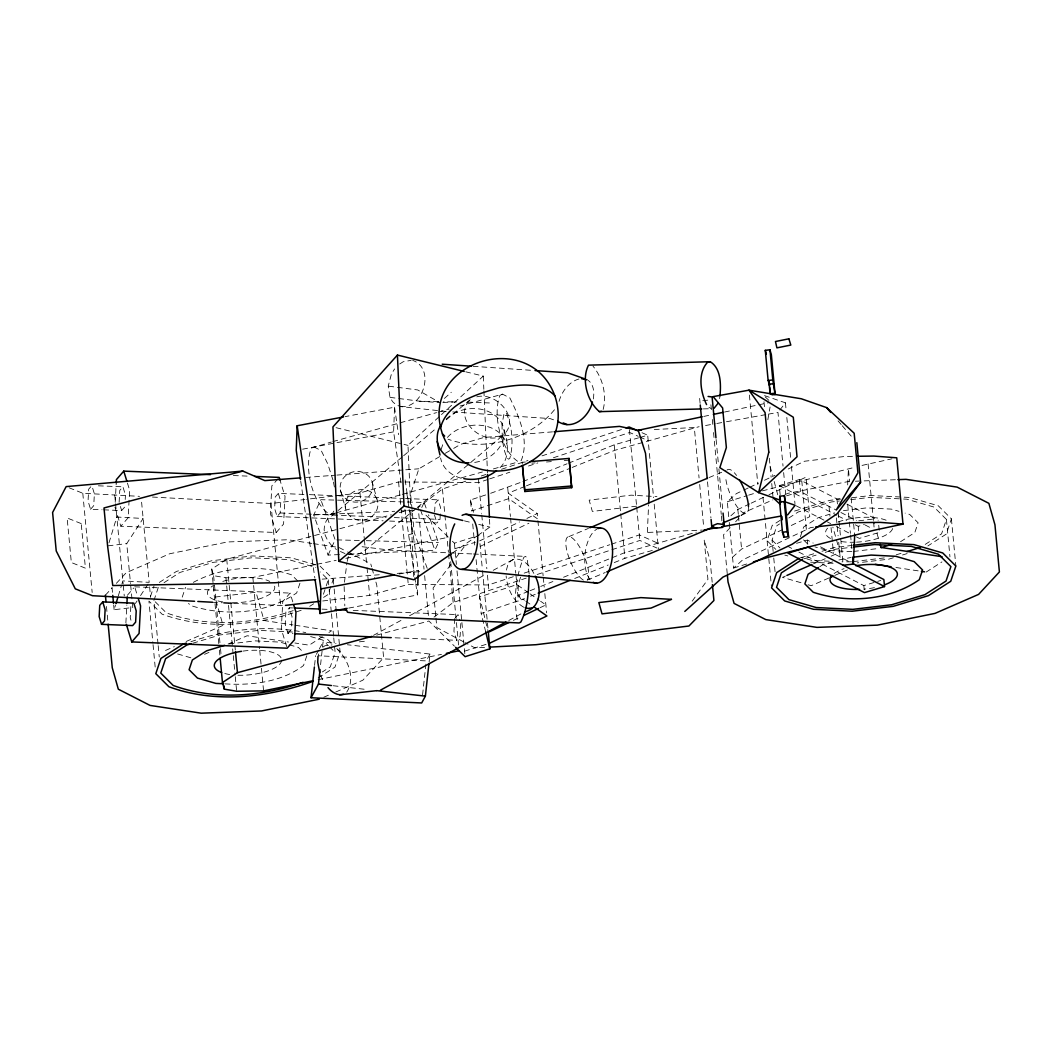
<?xml version="1.0" encoding="UTF-8"?>
<svg xmlns="http://www.w3.org/2000/svg" width="1052" height="1052" viewBox="0 0 1052 1052"><rect width="100%" height="100%" fill="white"/><g stroke="black" fill="none" stroke-linecap="round" stroke-linejoin="round"><path stroke-width="0.75" stroke-dasharray="5 3.75" d="M522.213 463.958L522.226 462.262L525.461 461.999M446.127 419.143C461.052 404.56 490.429 404.205 501.87 423.259C511.43 443.142 489.719 462.88 470.481 462.656M504.092 429.952C508.458 443.142 510.391 460.513 497.53 469.731M344.135 586.556L344.819 605.899M401.049 482.829L393.619 431.833L394.539 407.203L345.056 416.645M348.764 608.082L417.394 594.985L417.71 586.766M418.131 575.273L418.315 570.342L409.136 507.353M647.375 532.273L648.584 504.75M847.662 484.933L848.425 468.903L849.648 481.829M115.207 502.291L116.246 482.829M119.126 502.33L119.757 490.456L122.926 486.8L125.451 495.032L125.214 499.476M125.885 622.837L126.832 605.005M130.829 606.61L130.238 617.813L131.671 622.482M278.32 493.388L275.243 496.938L274.625 508.51L277.084 516.519L280.161 512.955L280.779 501.396L278.32 493.388L307.684 494.572M434.634 512.061L435.094 503.395L438.171 499.845L440.63 507.853L440.407 512.179M389.635 521.056L436.935 522.962L440.012 519.412L440.328 513.626M454.635 618.563L453.951 631.397L456.686 640.287L391.16 637.643M460.776 623.507L460.105 636.342L456.686 640.287M344.451 582.229L346.91 563.004M593.328 398.945C594.419 392.475 593.841 384.769 588.318 380.39M314.574 665.377L315.626 655.672M320.584 664.667L322.359 648.479M322.53 646.862L323.056 642.009L336.022 643.469M422.562 694.872L425.915 664.128M429.111 662.155L429.992 654.055L347.357 644.745M719.594 398.577L720.002 395.841M446.232 411.49L400.51 406.559L396.209 404.875L392.633 401.746L390.003 397.367L388.227 386.123L391.383 374.17L394.592 368.95M767.842 419.774L770.064 407.019M347.186 561.413L348.817 554.706M317.993 656.461L318.677 654.002M506.393 570.092L507.761 565.174L510.141 561.518L513.376 559.375C523.804 557.205 531.444 567.764 535.179 576.141M559.059 401.351C561.926 391.16 569.382 381.153 580.125 378.667M109 542.793L116.811 517.032L143.138 518.465L126.74 543.621L130.514 583.544M132.315 602.717L132.776 607.504L114.116 609.713L115.496 605.176M118.258 596.076L121.467 585.464M121.927 583.952L122.847 580.914L149.174 582.348L141.507 501.147M520.622 577.206C517.808 584.767 516.308 594.669 522.41 601.06M439.762 456.555L418.88 468.784L410.609 494.072L414.238 532.562L428.177 570.999M603.151 409.465C607.057 394.855 602.546 377.721 592.986 366.149M441.117 449.506L442.971 443.905M150.475 596.51L154.052 585.846M158.024 644.048L153.921 600.495L158.76 586.069M182.233 597.141L185.507 587.397M299.938 583.189L296.677 592.933C266.537 613.96 225.023 616.801 190.622 605.492L188.532 603.401M323.424 594.262L328.263 579.836L320.36 571.959M306.803 655.79L303.528 665.521C281.423 682.156 252.072 685.575 225.141 683.866M320.11 566.16L333.247 579.244L328.119 594.485L321.544 598.72M333.747 637.907L335.128 652.424L330.289 666.85L322.346 671.952M336.443 613.119L340.098 651.846L334.983 667.086L317.888 678.093M773.154 551.485L772.076 540.097L776.915 525.671L779.558 523.975M800.401 536.744L803.662 526.999L817.943 517.821L834.42 512.811M903.589 499.029L906.771 499.187L934.005 507.064L946.432 519.438L941.579 533.864L924.406 544.923M851.818 497.754L870.754 495.518L909.48 497.438L938.266 505.762L951.402 518.846L946.287 534.087L927.877 545.935M339.401 554.575L328.066 555.088L313.746 514.954L320.834 499.7L424.114 502.462L426.323 508.642M328.066 555.088L335.154 539.834L320.834 499.7M421.76 507.551L424.114 502.462M349.106 554.128L434.897 550.222L438.434 542.595L428.519 514.809M316.376 654.305L318.598 650.202M319.348 648.834L323.056 642.009M429.992 654.055L426.27 660.893L318.887 655.817M333.826 511.14L332.55 513.415L329.92 514.599C311.971 503.277 303.778 467.43 311.326 448.073L331.248 442.05M135.366 603.532L137.089 600.889M140.547 595.59L148.319 583.676M346.7 692.177C355.707 678.593 348.225 659.617 337.363 649.268M692.203 601.152L707.93 579.35L704.196 539.781L710.179 560.913L712.414 584.649M450.861 564.49L433.108 588.002L435.804 616.485M455.792 557.954L465.234 545.436M554.457 409.767C530.353 439.381 483.946 452.307 448.047 439.21M779.834 410.03L785.436 402.837L763.384 395.21L769.827 401.233M90.788 486.76L88.684 489.193L88.052 501.081L90.577 509.299L102.031 509.76M90.577 509.299L93.733 505.657L94.378 493.769L91.84 485.551M103.661 509.825L121.664 510.562L124.82 506.906M114.957 507.143L120.822 526.237L128.16 517.768L129.633 490.206L127.371 482.868M127.345 595.287L133.643 588.029M278.123 478.607L271.837 485.866L270.364 513.415L276.242 532.509L120.822 526.237M276.242 532.509L283.58 524.041L285.039 496.478L280.069 480.33M292.811 601.902L290.102 593.091L282.764 601.56L281.292 629.109L287.17 648.203M292.587 607.938L289.313 607.806L285.894 611.751L285.21 624.586L287.946 633.475L292.864 633.672M287.946 633.475L291.365 629.53L292.048 616.696L289.313 607.806M455.49 617.577L458.041 614.618L459.869 620.548M105.397 595.156L111.972 588.068M116.351 583.347L126.201 572.722L169.766 553.733L227.456 541.964L287.84 539.742L311.813 543.384M730.127 527.67L723.566 534.758L727.248 573.813M735.611 521.766L744.369 512.324L772.904 499.884M469.337 400.588C452.189 419.524 484.748 448.139 503.882 434.555C521.095 418.131 495.61 390.884 476.083 397.038M410.569 504.381L407.992 445.377L440.262 415.698M441.459 414.593L483.276 376.103L465.786 371.816M444.391 398.445L451.295 392.251M749.708 503.869L737.86 509.51L728.812 517.637L727.313 501.765L736.361 493.625L742.278 490.811M732.547 557.205L741.594 549.078L784.568 528.656M729.26 522.384L733.573 568.067L742.62 559.927L810.79 527.539L814.024 527.157M447.402 437.461C463.104 419.327 501.173 420.248 507.472 446.482M402.403 456.778L326.646 520.109L324.621 524.632L324.121 529.787L325.173 535.231L327.711 540.583L331.551 545.488L336.43 549.604M403.652 455.726L436.291 428.243M446.337 419.774L470.191 399.694M416.013 508.55L363.742 551.38L359.192 553.773L353.814 554.812L347.949 554.43M417.263 507.498L469.994 463.09M471.243 462.038L503.882 434.555M465.747 481.198L442.445 489.022L418.196 507.551L424.022 569.145M434.016 617.116L453.162 602.494L526.25 578.1M452.531 552.984L476.53 536.349M477.858 535.429L489.864 527.118L489.496 518.912M322.819 647.177L324.976 645.744L332.051 644.902M218.79 643.64L211.741 569.066L226.732 559.217L391.291 514.809M399.76 363.966L403.179 361.757L411.122 360.349M159.312 582.453L176.407 571.46L211.583 560.769L252.585 555.916L291.325 557.836L315.561 564.845M164.046 582.677L179.905 572.459L213.175 562.36L251.967 557.757L288.616 559.585L315.837 567.462M193.292 582.387C222.616 566.463 259.962 564.161 291.562 574.839L297.847 581.098M309.709 606.333L313.654 603.795M322.346 636.71L309.196 645.178L294.876 642.996M328.921 632.476L331.551 630.792L294.573 625.177M780.111 520.359L772.221 525.448L767.105 540.689L775.85 549.407M788.816 518.018L798.06 512.061L831.33 501.962L839.417 501.002M819.81 566.673L822.401 565.003L832.882 561.821M900.551 541.714L914.832 532.536L918.107 522.791L909.717 514.441L905.114 513.113M926.154 572.078L941.934 561.913M445.325 453.294L452.281 449.217M453.675 448.402L460.631 444.312L483.933 437.461L552.51 431.859M373.486 635.342L402.337 619.681M409.544 615.762L485.971 574.26M493.191 570.342L513.376 559.375M508.8 620.483L521.779 613.434M529.182 573.971L527.013 557.81L525.553 556.39L523.87 557.244C515.322 576.969 513.323 600.508 517.65 621.535M479.686 540.86L519.543 521.937M526.92 518.426L537.243 513.521L537.769 519.03L508.734 498.661L471.493 510.996L470.454 499.976L489.075 493.809M480.212 546.369L528.906 523.238M743.764 490.1L748.209 487.997M749.695 487.286L758.584 483.065M764.515 480.251L774.89 475.32M788.224 468.982L804.53 461.236L844.914 456.45L854.579 456.331M751.194 503.172L767.5 495.426M768.973 494.716L806.029 477.121L809.764 516.69L790.499 525.842M513.415 620.378L520.793 616.866M539.978 607.754L545.883 604.953L540.61 601.257M502.567 394.158L499.937 395.342C492.402 414.698 500.581 450.545 518.531 461.867L521.161 460.684C529.629 440.183 519.044 416.605 509.891 397.985L502.567 394.158L460.132 406.019M165.506 650.465L174.356 646.612M186.151 641.47L223.024 625.388L215.002 597.063L256.017 592.21L264.039 620.535L292.969 624.927M204.561 654.305L208.967 652.398M228.06 644.074L247.154 635.75L288.511 642.036M784.923 494.65L787.922 493.335L848.872 481.448M323.779 697.226L329.789 694.609M335.798 691.992L362.835 680.21L383.638 657.763L376.787 585.175L374.617 577.509M785.41 576.075L782.464 577.364L803.675 583.492M813.433 563.859L825.228 558.717M831.133 556.153L839.983 552.287L832.855 527.118M828.871 578.008L811.25 585.688L805.188 583.939M834.736 575.444L847.951 569.684M568.856 536.652L588.449 528.393M709.022 477.582L725.604 470.599M587.187 580.125L605.268 572.498M740.924 515.335L745.447 513.429M490.627 493.296L521.397 482.132M522.91 481.527L567.041 463.787M568.567 463.169L614.21 444.825L638.564 437.856M524.961 486.418L508.221 493.151L537.243 513.521M526.473 485.8L570.605 468.074M572.13 467.456L614.736 450.335L699.133 426.678M528.551 591.316L517.9 595.603L524.488 600.232M530.063 590.698L539.203 587.029M540.715 586.424L552.892 581.532M563.543 577.246L624.415 552.787L696.306 532.207M485.722 631.897L481.172 613.447L524.501 598.667M530.589 596.208L536.678 593.762M574.721 578.468L608.188 565.016M614.276 562.57L624.927 558.283L652.319 550.446M481.29 475.977L485.958 474.439M501.528 469.271L527.986 460.513M541.99 455.871L622.902 429.045M488.036 479.423L478.699 482.526L398.577 481.934L359.968 492.967L306.553 499.292M489.601 478.91L509.825 472.203M528.498 466.023L537.835 462.919M553.405 457.765L629.648 432.49L638.222 436.304M513.284 576.72L488.378 584.978L416.434 584.452M524.172 573.116L609.765 544.739M611.317 544.226L639.327 534.942L657.894 543.2M537.138 574.497L639.853 540.452L656.987 548.066M452.399 541.228L454.398 543.2L479.173 535.35M454.924 548.71L475.359 542.227M464.603 651.162L489.377 643.311M727.313 501.765L747.13 495.61M748.656 495.137L754.757 493.243M733.573 568.067L747.301 563.806M190.912 641.72C227.403 629.017 267.865 624.73 305.764 632.62M293.206 610.62C252.69 624.309 207.02 627.61 166.334 612.869L153.921 600.495M192.818 643.219L220.026 634.948L258.831 630.358L293.876 632.094M301.174 610.265C256.885 625.73 206.797 630.45 162.074 614.171L148.937 601.087L152.895 643.022M794.576 511.062L829.739 500.371L840.785 499.069M800.559 557.77L815.852 553.128M821.967 551.274L834.197 547.566L851.555 545.501M804.03 558.796L816.128 555.114M825.202 552.366L835.788 549.144L851.962 547.237M838.878 560.006L851.029 557.455M896.238 554.825L903.799 552.524M893.345 557.77L888.756 559.164L857.209 562.899M902.524 554.983L907.113 553.589M780.15 494.664L779.295 485.616L799.336 479.567L836.958 498.964L839.838 498.622M786.607 495.821L800.48 491.639L835.63 509.76M796.574 543.332L807.357 540.07L813.17 543.069M855.355 524.843L858.222 526.316L864.389 524.461M798.876 552.076L863.823 585.583L876.158 581.848M877.697 581.388L880.774 580.454M640.076 437.408L647.69 435.239L653.581 497.662M322.714 600.981L369.647 595.419L408.255 584.386L414.804 584.439M332.813 441.616L436.554 412.621M438.132 412.174L449.125 409.096M329.92 514.599L334.628 513.284M336.206 512.837L400.641 494.821M402.219 494.387L482.381 471.98M493.388 468.903L518.531 461.867M399.208 512.679L408.702 510.115M376.695 635.106L428.914 621.022L454.464 646.178M762.384 490.876L854.474 467.351M862.035 465.418L891.964 458.817M703.762 416.434L711.757 414.738M724.539 412.042L769.301 402.574M211.741 569.066L213.609 575.681L225.93 577.798L252.848 577.43L315.363 564.595M316.968 564.266L336.193 560.322M345.819 558.336L448.389 537.283L424.009 513.271M318.072 679.71L441.485 654.37M302.634 449.191L393.619 431.833M408.597 534.574L412.621 533.798L409.254 510.273M399.168 573.997L418.315 570.342M705.563 425.508L715.215 423.772M716.833 423.483L724.867 422.023M726.485 421.734L766.698 414.462M768.315 414.159L777.967 412.423L783.03 466.089M702.762 400.746L710.455 399.839M152.422 497.044L270.943 503.513L304.935 499.49M108.08 545.83L126.74 543.621M636.657 506.17L592.342 511.417L589.159 500.134L631.121 495.163L656.935 496.623M850.726 499.661L870.135 497.359L901.998 498.95M843.48 510.628L866.598 507.892L891.333 509.115L898.987 511.338M858.787 520.793L872.976 519.109L874.317 523.83M233.544 603.401L283.856 605.584M853.448 551.458L878.104 548.539M851.607 561.794L841.994 561.86M853.225 561.597L887.165 557.573M229.099 643.982L255.294 640.878L280.029 642.115L287.696 644.324M359.389 641.838L365.82 641.115M531.918 463.169L535.152 462.906M546.461 461.986L551.314 461.591M564.24 460.526L569.093 460.132M305.79 477.463L335.299 475.202M336.929 475.083L404.126 469.915M405.77 469.797L418.88 468.784M322.188 579.139L379.259 574.747M397.196 573.379L421.655 571.499M484.564 647.388L474.912 647.887L465.129 642.667M654.252 429.505L694.307 427.546L699.067 477.963M313.746 514.954L338.034 513.849M339.651 513.77L394.684 511.272M401.154 510.97L414.107 510.378M648.045 532.417L702.381 530.077M442.839 402.456L456.581 401.89L443.497 401.798M855.407 481.211L896.212 479.712M703.38 408.899L711.507 408.689L708.982 407.387M400.51 406.559C423.509 409.057 435.594 368.358 412.686 360.376M390.003 397.367L419.511 401.193L441.893 401.759M336.798 539.886L359.745 540.491M366.306 540.675L438.434 542.595M467.443 402.074L489.39 402.955M233.36 475.543L249.719 476.201M98.388 485.814L122.926 486.8M309.314 494.637L337.034 495.755M338.665 495.821L403.915 498.464M405.546 498.53L438.171 499.845M280.161 512.955L386.189 517.242M394.342 517.571L440.012 519.412M277.084 516.519L383.112 520.793M134.682 586.819L290.102 593.091M322.083 609.134L330.262 609.463M353.209 610.384L458.041 614.618M471.809 553.917L390.384 550.17L360.363 546.501M473.439 553.996L525.553 556.39M851.91 551.642L827.174 550.42L814.919 546.869M829.252 561.216L811.723 560.348L801.137 557.284M810.632 562.176L834.841 563.385M69.182 487.812L82.792 493.257L139.508 496.347M212.438 602.244L222.169 602.783M473.137 366.32L531.76 370.33M419.511 401.193L439.789 402.587L417.736 389.963L388.227 386.123M452.728 411.937L550.078 418.578L554.693 420.208M333.05 685.72L365.452 689.376M895.923 567.488L919.79 571.105M313.404 543.634L337.376 547.264M464.419 520.871L472.374 522.831M478.726 524.383L489.864 527.118M336.061 427.677L407.992 445.377M784.779 555.088L787.803 555.956M319.387 636.565L326.962 638.761L332.445 644.205M310.603 636.552L322.701 640.05L328.342 645.678M289.221 644.771L298.413 647.427L303.66 652.648M177.617 653.963L191.254 657.908M344.99 553.549L337.837 550.367M313.956 446.89L321.281 450.703L327.672 463.708L333.155 480.619M460.973 478.2C451.282 475.517 442.471 468.258 440.604 458.001M641.983 432.701L647.69 435.239M639.642 436.935L648.216 440.749M338.968 547.513L346.187 551.195M347.62 551.932L370.712 563.727L371.58 566.791M846.926 504.105L878.262 520.267M840.942 512.508L856.617 520.582M865.165 525.001L872.279 528.669M779.295 485.616L836.695 515.217M838.128 515.953L846.742 520.398M796.219 505.828L830.659 523.594M836.406 526.552L850.752 533.956M856.499 536.914L859.366 538.387L879.406 532.338L878.407 521.779M820.428 546.816L851.107 562.636M787.317 546.12L791.656 548.355M463.722 641.917L436.856 627.571L435.949 618.076M523.778 607.241C512.771 600.994 507.195 588.107 506.13 575.931M528.735 592.92L516.861 584.583L479.62 596.918L488.325 632.291M530.05 593.841L539.282 600.324M525.816 601.152L531.089 604.861M803.544 539.873L807.739 544.055M772.076 540.097L779.979 547.974M336.811 648.571L340.098 651.846M329.473 646.809L335.128 652.424M838.049 420.892L841.179 424.521M842.231 425.731L851.62 436.619M320.518 675.121L323.372 681.236M420.576 510.088L434.897 550.222M434.476 514.954L436.935 522.962M120.388 506.446L121.664 510.562M135.143 588.278L137.391 595.629M876.987 533.272L879.209 541.136M372.013 568.317L374.183 575.983M372.632 483.723A16.438 15.267 -15.7 0 1 350.724 501.357A16.438 15.267 -15.7 0 1 346.134 475.307A16.438 15.267 -15.7 0 1 372.632 483.723L377.721 501.843A16.438 15.267 -15.7 0 1 355.813 519.464A16.438 15.267 -15.7 0 1 351.223 493.414A16.438 15.267 -15.7 0 1 377.721 501.843M340.361 489.864L345.45 507.971M770.09 466.22L772.549 475.399M774.18 481.514L778.283 496.807M470.454 499.976L473.492 512.285M333.445 482.079L334.562 487.918M394.539 407.203L398.537 434.66M405.138 479.883L408.899 505.736M404.928 509.418L414.62 575.904M414.856 577.495L415.54 582.269M415.777 583.86L417.394 594.985M300.727 481.106L314.85 578.021M406.795 493.02L409.031 508.708M951.402 518.846L955.86 566.029M946.432 519.438L949.956 556.863M868.084 463.879L873.436 520.477M873.581 522.094L874.199 528.564M858.222 526.316L858.656 530.852M863.823 585.583L864.218 589.804M851.186 498.004L854.697 535.205M847.662 504.237L849.188 520.411M849.345 522.029L850.411 533.351M850.568 534.968L852.094 551.13M836.958 498.964L837.523 504.999M838.247 512.666L842.954 562.452M836.393 517.9L838.089 535.797M838.707 542.306L840.088 556.955M829.042 506.367L829.962 516.124M831.041 527.525L832.421 542.161M832.579 543.792L833.5 553.549M801.769 480.817L806.595 531.931M807.357 540.07L807.765 544.305M799.336 479.567L800.48 491.639M785.436 402.837L786.199 410.977M786.817 417.473L790.657 458.133M791.42 466.26L794.957 503.671M783.648 472.585L785.647 493.73M763.989 401.719L764.607 408.229M769.328 458.212L771.129 477.227M771.721 483.512L773.062 497.662M773.759 557.994L775.153 572.643M763.002 497.346L768.631 556.955M768.788 558.586L771.405 586.24M749.392 395.052L757.834 484.499M737.86 509.51L738.307 514.257M738.451 515.835L741.594 549.078M716.11 439.486L718.279 462.393M718.897 468.929L722.908 511.456M710.915 404.744L711.376 409.649M712.309 419.459L712.769 424.364M713.545 432.543L721.264 514.336M721.422 515.967L721.882 520.871M699.646 398.432L700.106 403.337M707.523 481.855L710.928 517.834M699.685 484.472L703.67 526.75M654.199 504.171L658.407 548.71M629.398 429.742L636.565 505.67M636.723 507.301L639.853 540.452M614.21 444.825L620.575 512.127M620.719 513.757L624.927 558.283M537.914 520.648L543.121 575.773M543.279 577.39L544.2 587.121M544.818 593.604L546.632 612.829M507.695 487.641L510.417 516.493M510.575 518.11L515.782 573.235M515.94 574.852L518.412 601.113M478.318 478.397L481.619 513.415M481.777 515.046L486.839 568.711M487.457 575.22L488.904 590.488M479.949 543.608L482.355 569.066M482.513 570.684L488.023 629.043M472.716 523.975L474.715 545.041M476.096 559.638L481.172 613.447M454.398 543.2L456.397 564.411M457.015 570.868L461.736 620.917M461.894 622.534L465.115 656.672M450.69 561.597L458.646 645.889M442.445 489.022L448.415 552.247M448.573 553.865L453.162 602.494M424.627 575.628L428.453 616.156M398.577 481.934L407.492 576.259M407.65 577.877L408.255 584.386M359.968 492.967L364.268 538.506M364.426 540.123L366.885 566.147M367.043 567.778L369.647 595.419M333.247 579.244L334.01 587.318M334.155 588.923L336.285 611.514M328.263 579.836L329.026 587.897M329.184 589.514L331.314 612.106M331.472 613.71L333.602 636.302M270.943 503.513L278.162 579.941M278.32 581.572L280.621 605.965M252.848 577.43L253.466 583.913M253.624 585.53L259.594 648.755M259.739 650.373L261.277 666.587M261.422 668.204L263.579 690.901M226.732 559.217L235.306 649.991M225.93 577.798L226.535 584.281M226.693 585.898L228.376 603.73M228.534 605.347L233.123 653.976M233.281 655.593L235.122 675.055M235.267 676.673L236.647 691.256M213.609 575.681L214.384 583.781M214.529 585.399L220.355 647.006M220.512 648.624L221.117 655.107M219.408 650.123L219.868 654.975M158.181 645.665L159.246 656.961M149.608 586.858L150.594 597.378M153.053 644.639L155.183 667.231M130.658 585.149L132.171 601.113M114.734 494.992L123.137 583.926M123.268 585.425L124.267 595.945M112.012 587.358L112.617 593.749M113.669 604.926L114.116 609.713M106.462 606.452L107.988 622.587M82.792 493.257L92.168 592.447M483.276 376.103L483.841 389.24M483.92 390.884L487.497 472.953M410.859 510.943L413.712 576.496M583.387 580.125A23.736 7.377 67.1 0 1 566.068 546.422A23.736 7.377 67.1 0 1 578.81 545.699A23.736 7.377 67.1 0 1 587.397 579.889M748.485 506.656A23.736 7.377 67.1 0 1 737.491 507.288A23.736 7.377 67.1 0 1 725.591 476.096M726.893 470.191A23.736 7.377 67.1 0 1 736.584 475.465M590.08 579.573A27.641 13.715 -84.2 0 1 585.241 552.3A27.641 13.715 -84.2 0 1 596.984 529.064M281.62 660.13A33.795 12.151 -5.4 0 1 237.239 675.213M229.691 674.516A33.795 12.151 -5.4 0 1 223.09 673.03M243.065 651.083A33.795 12.151 -5.4 0 1 281.449 658.789M274.598 586.201A33.795 12.151 -5.4 0 1 232.019 602.664M222.827 601.915A33.795 12.151 -5.4 0 1 214.266 584.991M222.8 581.414A33.795 12.151 -5.4 0 1 269.812 581.44M874.436 587.634A33.795 12.151 -5.4 0 1 864.008 589.133M834.118 573.564A33.795 12.151 -5.4 0 1 844.02 568.672M892.661 528.538A33.795 12.151 -5.4 0 1 856.538 542.148M855.066 542.214A33.795 12.151 -5.4 0 1 840.982 541.517M830.528 538.492A33.795 12.151 -5.4 0 1 827.608 528.196M838.22 521.963A33.795 12.151 -5.4 0 1 886.823 520.503M502.041 424.245C502.146 435.686 502.146 447.942 507.406 458.37L508.668 459.172L509.812 458.396C513.77 443.918 512.298 427.27 506.485 413.475L505.223 412.66L504.066 413.436L502.041 424.245M81.214 523.594L67.118 517.965L71.339 562.531L85.422 568.172L81.214 523.594"/><path stroke-width="1.5" d="M530.3 461.604L569.093 458.435L571.696 487.681L524.817 491.508L522.528 465.51M569.093 458.435L571.696 487.681M439.986 455.003C437.671 445.233 434.529 433.542 441.38 424.811M529.156 575.602C528.393 591.224 528.117 607.951 520.779 622.1L519.109 622.942L383.941 616.722L347.607 612.29L345.385 608.477M343.465 416.947L297.164 425.771L296.243 450.414L300.491 479.488M347.16 608.385L320.032 613.553L320.939 588.923L297.164 425.771M417.762 585.122L418.131 575.273M648.663 503.132L649.163 491.784L645.52 453.307L638.235 430.281L702.171 416.763M317.993 656.461L317.73 662.3L319.742 672.544M843.217 565.266L853.317 564.069L854.697 535.205M116.246 482.829L116.417 479.594L123.755 471.125L210.453 474.623M126.924 603.388L127.266 596.905M428.927 663.773L425.389 696.135L421.681 702.96L311.037 697.739L314.39 666.994M311.037 697.739L318.467 684.076L320.058 669.519M720.002 395.841C720.988 384.414 721.12 368.502 710.271 361.717L588.489 365.162C581.217 379.43 587.187 401.562 599.403 411.634L701.763 408.939M592.46 401.969C589.173 416.592 572.748 431.465 557.77 421.3M440.63 427.336C447.613 402.482 477.187 394.04 499.332 387.754C517.452 384.953 540.781 380.89 554.825 395.749C578.837 467.404 467.982 502.935 442.432 433.924C418.42 362.269 529.261 326.738 554.825 395.749M115.957 603.651L117.798 597.589M718.174 403.14L713.992 408.373M723.066 513.1L724.144 524.54L722.5 527.42L714.808 528.328L711.704 526.013L711.086 519.478M856.841 442.668L860.589 482.237L837.274 513.665L792.222 544.213L722.921 577.14L684.799 611.422M787.646 514.875L795.115 505.289L784.818 501.738M102.741 601.902L99.743 605.347L99.151 616.564L101.544 624.336L132.631 625.585L135.616 622.14L136.208 610.923L133.814 603.151L102.741 601.902L105.121 609.673L104.529 620.89L101.544 624.336M126.332 624.309L131.75 641.93L139.088 633.462L140.56 605.899L138.299 598.562M860.589 482.237L836.248 510.036L857.919 472.808L854.171 433.24L826.57 407.597L801.282 398.761L748.932 390.174L713.124 396.617L722.619 407.966L726.367 447.534L719.831 467.627L758.61 492.625L780.413 500.213M464.195 371.435L397.432 355.063L332.945 426.915L338.797 561.308L413.857 579.77L451.19 553.904M496.491 470.625C487.576 477.976 475.096 480.882 463.8 478.621M338.797 561.308L404.021 506.065L397.432 355.063M524.659 611.87C541.096 608.082 541.872 588.528 535.179 576.141M313.259 680.697L263.579 690.901L236.647 691.256L224.339 689.152L222.459 682.538L237.45 672.675L371.948 636.394M799.033 558.244L776.678 572.63L771.563 587.871L784.687 600.955L813.472 609.279L852.212 611.212L893.214 606.346L928.39 595.669L950.745 581.283L955.86 566.029L942.723 552.957L913.938 544.62L875.211 542.7L853.133 545.317M802.518 559.256L781.373 572.867L776.534 587.279L788.961 599.653L816.181 607.53L852.83 609.358L891.623 604.755L924.892 594.656L946.037 581.046L950.89 566.62L938.463 554.246L911.229 546.369L874.593 544.555L853.58 547.04M818.509 567.515L808.12 574.195L804.859 583.926L813.249 592.276C847.649 603.585 889.164 600.745 919.29 579.718L922.565 569.974L914.175 561.623L895.791 556.311L871.056 555.075L852.567 557.271M380.443 690.178L505.907 622.048M508.984 622.482L488.325 632.291L489.89 648.821L465.115 656.672L455.621 647.322M523.751 615.473L538.506 608.464M489.377 643.311L546.922 615.972L533.732 606.715M786.883 575.431L811.96 564.503M830.33 577.364L833.276 576.088M589.948 527.762L707.523 478.213M606.78 571.867L713.795 526.763M722.842 522.962L739.424 515.967M711.704 526.013L717.477 523.686L724.144 524.54M538.203 593.157L570.158 580.309M626.019 428.006L629.135 426.98L637.696 430.794M753.403 561.913L768.657 557.165L874.343 530.182L902.997 524.106L896.738 457.804L873.91 456.068L857.801 456.279M186.335 643.114L183.272 644.048L160.917 658.434L155.801 673.674L168.925 686.759C215.239 703.709 266.971 697.713 312.628 681.472M191.306 643.679L186.769 645.06L165.611 658.67L160.772 673.083L173.199 685.47C214.91 700.619 261.685 696.595 303.081 682.301M224.615 645.349L206.639 650.807L192.358 659.998L189.097 669.73L197.487 678.093L215.87 683.406L223.603 683.787M881.089 547.632L891.57 544.449M906.824 551.603L920.434 547.474M884.522 586.569L864.481 592.618L787.987 553.168L808.028 547.119L884.522 586.569L883.864 579.534L852.528 563.359M300.872 477.845L264.815 480.606L242.788 471.072L104.003 507.958L107.646 546.435L112.774 585.53L274.888 582.769L315.666 579.639M713.348 414.396L722.948 412.371M446.285 653.384L459.106 650.754M319.269 699.186L261.593 710.955L201.195 713.177L150.068 705.419L118.324 689.205L112.262 667.757L108.146 624.191M320.939 588.923L394.368 574.918M703.985 529.998L716.846 527.67M721.685 526.802L781.202 516.032M599.403 411.634L601.494 411.332M531.865 607.951L528.012 608.437L525.185 607.635M328 687.64C331.722 692.032 337.442 696.029 343.465 694.32M710.271 361.717L707.786 362.019C697.358 373.026 700.435 391.975 706.576 404.586M769.091 380.692L769.538 385.453L768.131 380.495L765.291 350.342L769.946 349.79L771.353 354.748L775.1 394.474L771.997 394.842M768.131 380.495L772.799 379.943L775.1 394.474M773.851 383.664L769.183 384.217L770.09 393.79L774.759 393.238M780.374 502.619L779.769 496.242L784.437 495.689L788.54 536.652L783.871 537.204L782.464 532.246L779.624 502.08L784.279 501.528L785.331 505.249L784.437 495.689M815.629 526.96L851.173 522.752L880.169 522.371L902.997 524.106M782.464 532.246L787.133 531.694L788.54 536.652M285.473 605.387L319.466 601.363M339.599 694.807L376.577 690.664M242.788 471.072L66.158 486.603L52.6 512.482L56.229 550.959L75.284 588.831L92.471 595.708L194.581 601.271M554.154 431.728L619.47 426.389L637.052 430.044M524.83 489.811L571.696 485.985M469.021 462.762C455.398 463.8 439.907 455.792 437.237 441.485M489.377 647.138L535.994 644.705L688.928 626.019L713.913 600.482L712.414 584.649M638.235 430.281L641.431 430.123M897.843 479.646L905.996 479.344L957.136 487.115L988.867 503.329L994.942 524.777L999.4 571.959L978.597 594.393L935.031 613.382L877.342 625.151L816.957 627.373L765.83 619.615L734.086 603.401L728.023 581.94L727.405 575.444M581.585 378.694L587.055 379.851M254.623 476.411L279.161 477.398L280.069 480.33M294.231 608.003L320.439 609.069M335.18 609.66L346.647 610.121M294.507 633.738L391.16 637.643M131.75 641.93L287.17 648.203L294.507 639.734L295.967 612.172L293.705 604.834M197.815 601.455L212.438 602.244M223.8 602.862L231.913 603.309M442.195 364.216L471.506 366.214M535.021 370.554L567.58 372.776L584.517 378.746M465.76 514.31L600.613 528.051M461.854 569.369L596.708 583.11M318.467 684.076L331.433 685.536M376.787 690.651L425.389 696.135M708.088 396.446L712.099 396.959L715.965 437.856M942.079 556.705L880.997 547.434L880.103 544.292M875.251 564.345L891.149 566.752M921.381 571.354L924.563 571.828M404.021 506.065L462.827 520.49M563.201 422.917L567.002 424.561M773.062 497.662L780.321 504.46M442.432 433.924L444.68 436.041M826.57 407.597L830.738 412.423M123.755 471.125L126.924 481.395M765.291 350.342L766.343 354.064M779.769 496.242L780.124 497.478M485.722 631.897L489.89 648.821M315.087 579.639L320.032 613.553M852.712 557.599L853.317 564.069M769.946 349.79L772.799 379.943M784.279 501.528L787.133 531.694M769.683 387.044L770.288 393.422M780.268 499.069L780.571 502.251M781.925 516.558L782.228 519.741M783.569 534.022L783.871 537.204M700.264 404.981L707.22 478.581M522.371 465.589L524.817 491.508M235.451 651.609L237.45 672.675M224.023 685.904L224.339 689.152M220.17 658.223L222.459 682.538M112.761 595.34L113.511 603.335M105.397 595.156L106.002 601.612M487.563 474.597L489.43 517.268M739.556 479.962A23.736 7.377 67.1 0 1 748.485 506.656M462.117 515.335A27.641 13.715 -84.2 0 1 477.437 543.332A27.641 13.715 -84.2 0 1 456.726 567.383A27.641 13.715 -84.2 0 1 454.727 523.922M598.18 528.525A27.641 13.715 -84.2 0 1 612.343 556.469A27.641 13.715 -84.2 0 1 593.21 582.256M221.67 672.544A33.795 12.151 -5.4 0 1 241.552 651.306M855.841 565.739A33.795 12.151 -5.4 0 1 893.95 569.106A33.795 12.151 -5.4 0 1 884.745 584.754M859.523 589.409A33.795 12.151 -5.4 0 1 832.066 575.378M768.802 452.15L758.61 492.625L797.035 456.778L793.3 417.21L748.932 390.174L765.067 412.581L768.802 452.15M671.452 599.351L651.096 608.056L602.02 613.868L598.838 602.586L640.813 597.615L671.452 599.351M788.882 338.823L775.456 341.519L776.915 347.857L790.815 345.069L788.882 338.823"/></g></svg>
